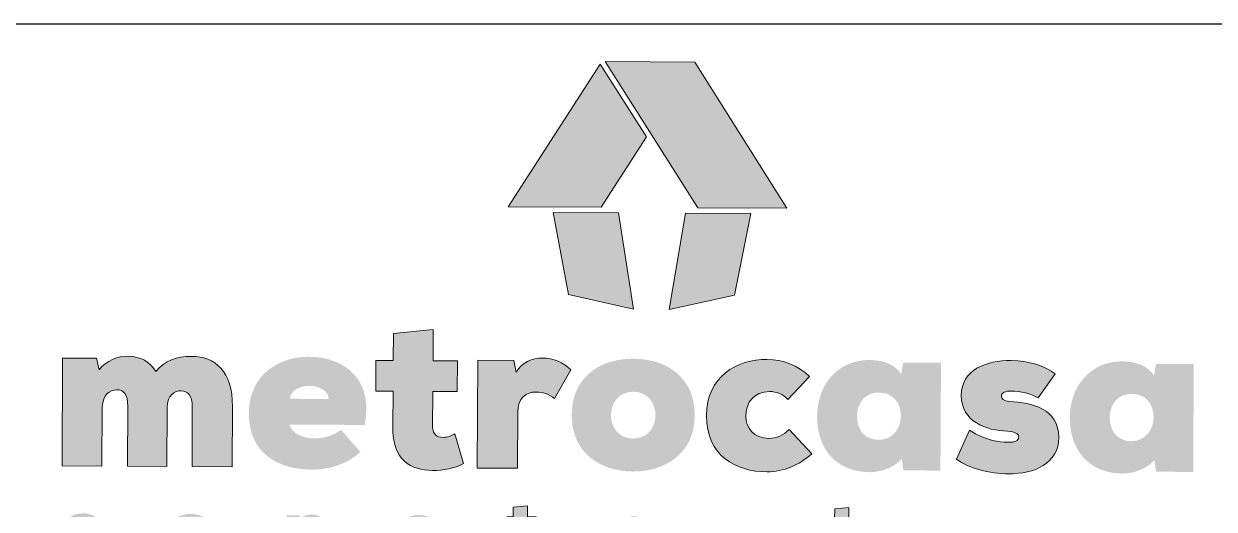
# Model space of a CAD drawing. Extents: x -1.9 to 86.1, y -1.6 to 61.
# Drawn here: x 70.71 to 74.916, y 12.326 to 14.04 of the extents above; entities that cross this region are included whole.
import ezdxf

# ---------------------------------------------------------------- set-up
doc = ezdxf.new("R2010")
doc.units = 0
doc.header["$MEASUREMENT"] = 0
doc.layers.get('0').update_dxf_attribs({"linetype": 'CONTINUOUS'})
doc.layers.add('ARQ_CAR', color=7, linetype='CONTINUOUS')
doc.layers.add('Layer 1', color=7, linetype='CONTINUOUS')

# ---------------------------------------------------------------- blocks, each defined once
blk = doc.blocks.new('METROCASA')
at = {"layer": 'Layer 1', "true_color": 0xed1c24}
h = blk.add_hatch(color=240, dxfattribs=at)
h.dxf.hatch_style = 2
h.paths.add_polyline_path([(-1.287, 0.857), (-1.016, -0.588), (0.134, -0.851), (-0.134, 0.851)])
h.paths.add_polyline_path([(2.844, 0.935), (1.216, 3.515), (-0.367, 3.523), (1.271, 0.943)])
h.paths.add_polyline_path([(-2.081, 0.961), (-0.439, 0.953), (0.362, 2.192), (-0.455, 3.478)])
h.paths.add_polyline_path([(0.766, -0.854), (1.92, -0.603), (2.206, 0.838), (1.054, 0.844)])
h = blk.add_hatch(color=240, dxfattribs=at)
h.dxf.hatch_style = 2
edge = h.paths.add_edge_path()
edge.add_spline(control_points=[(-1.94, -1.963), (-1.94, -1.963), (-1.981, -1.755), (-1.981, -1.755), (-1.981, -1.755), (-2.617, -1.752), (-2.617, -1.752), (-2.617, -1.752), (-2.627, -3.655), (-2.627, -3.655), (-2.627, -3.655), (-1.918, -3.659), (-1.918, -3.659), (-1.918, -3.659), (-1.913, -2.669), (-1.913, -2.669), (-1.912, -2.418), (-1.761, -2.311), (-1.583, -2.312), (-1.464, -2.313), (-1.379, -2.336), (-1.264, -2.429), (-1.264, -2.429), (-0.976, -1.918), (-0.976, -1.918), (-1.099, -1.787), (-1.284, -1.713), (-1.476, -1.712), (-1.661, -1.711), (-1.839, -1.787), (-1.94, -1.963)], knot_values=[0, 0, 0, 0, 1, 1, 1, 2, 2, 2, 3, 3, 3, 4, 4, 4, 5, 5, 5, 6, 6, 6, 7, 7, 7, 8, 8, 8, 9, 9, 9, 10, 10, 10, 10], degree=3, periodic=0)
edge = h.paths.add_edge_path()
edge.add_spline(control_points=[(-5.599, -1.689), (-6.115, -1.687), (-6.66, -1.992), (-6.663, -2.686), (-6.667, -3.379), (-6.16, -3.679), (-5.559, -3.682), (-5.232, -3.684), (-4.919, -3.581), (-4.691, -3.37), (-4.691, -3.37), (-5.035, -2.979), (-5.035, -2.979), (-5.159, -3.071), (-5.317, -3.132), (-5.525, -3.131), (-5.679, -3.13), (-5.899, -3.056), (-5.948, -2.886), (-5.948, -2.886), (-4.619, -2.893), (-4.619, -2.893), (-4.453, -2.143), (-4.924, -1.693), (-5.599, -1.689)], knot_values=[0, 0, 0, 0, 1, 1, 1, 2, 2, 2, 3, 3, 3, 4, 4, 4, 5, 5, 5, 6, 6, 6, 7, 7, 7, 8, 8, 8, 8], degree=3, periodic=0)
edge = h.paths.add_edge_path()
edge.add_spline(control_points=[(-5.942, -2.431), (-5.894, -2.119), (-5.27, -2.134), (-5.252, -2.435), (-5.252, -2.435), (-5.942, -2.431), (-5.942, -2.431)], knot_values=[0, 0, 0, 0, 1, 1, 1, 2, 2, 2, 2], degree=3, periodic=0)
edge = h.paths.add_edge_path()
edge.add_spline(control_points=[(4.864, -1.996), (4.765, -1.841), (4.576, -1.748), (4.307, -1.746), (3.752, -1.743), (3.38, -2.173), (3.377, -2.735), (3.374, -3.29), (3.684, -3.689), (4.242, -3.726), (4.454, -3.739), (4.709, -3.675), (4.872, -3.491), (4.872, -3.491), (4.901, -3.695), (4.901, -3.695), (4.901, -3.695), (5.556, -3.699), (5.556, -3.699), (5.556, -3.699), (5.566, -1.795), (5.566, -1.795), (5.566, -1.795), (4.9, -1.792), (4.9, -1.792), (4.9, -1.792), (4.864, -1.996), (4.864, -1.996)], knot_values=[0, 0, 0, 0, 1, 1, 1, 2, 2, 2, 3, 3, 3, 4, 4, 4, 5, 5, 5, 6, 6, 6, 7, 7, 7, 8, 8, 8, 9, 9, 9, 9], degree=3, periodic=0)
edge = h.paths.add_edge_path()
edge.add_spline(control_points=[(4.461, -3.157), (4.249, -3.156), (4.08, -3.005), (4.082, -2.739), (4.083, -2.473), (4.254, -2.32), (4.465, -2.321), (4.716, -2.323), (4.858, -2.489), (4.856, -2.743), (4.855, -2.967), (4.7, -3.159), (4.461, -3.157)], knot_values=[0, 0, 0, 0, 1, 1, 1, 2, 2, 2, 3, 3, 3, 4, 4, 4, 4], degree=3, periodic=0)
edge = h.paths.add_edge_path()
edge.add_spline(control_points=[(-7.675, -1.682), (-7.937, -1.681), (-8.149, -1.757), (-8.308, -1.952), (-8.404, -1.775), (-8.588, -1.685), (-8.781, -1.68), (-8.977, -1.675), (-9.186, -1.755), (-9.306, -1.92), (-9.306, -1.92), (-9.355, -1.716), (-9.355, -1.716), (-9.355, -1.716), (-9.952, -1.712), (-9.952, -1.712), (-9.952, -1.712), (-9.963, -3.616), (-9.963, -3.616), (-9.963, -3.616), (-9.258, -3.62), (-9.258, -3.62), (-9.258, -3.62), (-9.252, -2.575), (-9.252, -2.575), (-9.247, -2.367), (-9.119, -2.272), (-9, -2.272), (-8.873, -2.273), (-8.8, -2.347), (-8.801, -2.566), (-8.801, -2.566), (-8.807, -3.622), (-8.807, -3.622), (-8.807, -3.622), (-8.109, -3.626), (-8.109, -3.626), (-8.109, -3.626), (-8.104, -2.578), (-8.104, -2.578), (-8.103, -2.37), (-7.975, -2.289), (-7.856, -2.29), (-7.752, -2.291), (-7.66, -2.372), (-7.661, -2.572), (-7.661, -2.572), (-7.666, -3.628), (-7.666, -3.628), (-7.666, -3.628), (-6.957, -3.632), (-6.957, -3.632), (-6.957, -3.632), (-6.952, -2.572), (-6.952, -2.572), (-6.948, -1.94), (-7.263, -1.684), (-7.675, -1.682)], knot_values=[0, 0, 0, 0, 1, 1, 1, 2, 2, 2, 3, 3, 3, 4, 4, 4, 5, 5, 5, 6, 6, 6, 7, 7, 7, 8, 8, 8, 9, 9, 9, 10, 10, 10, 11, 11, 11, 12, 12, 12, 13, 13, 13, 14, 14, 14, 15, 15, 15, 16, 16, 16, 17, 17, 17, 18, 18, 18, 19, 19, 19, 19], degree=3, periodic=0)
edge = h.paths.add_edge_path()
edge.add_spline(control_points=[(-3.229, -3.112), (-3.337, -3.112), (-3.414, -3.061), (-3.417, -2.926), (-3.417, -2.926), (-3.413, -2.302), (-3.413, -2.302), (-3.413, -2.302), (-2.982, -2.305), (-2.982, -2.305), (-2.982, -2.305), (-2.979, -1.761), (-2.979, -1.761), (-2.979, -1.761), (-3.407, -1.759), (-3.407, -1.759), (-3.407, -1.759), (-3.404, -1.208), (-3.404, -1.208), (-3.404, -1.208), (-4.109, -1.281), (-4.109, -1.281), (-4.109, -1.281), (-4.112, -1.755), (-4.112, -1.755), (-4.112, -1.755), (-4.416, -1.754), (-4.416, -1.754), (-4.416, -1.754), (-4.419, -2.297), (-4.419, -2.297), (-4.419, -2.297), (-4.115, -2.299), (-4.115, -2.299), (-4.115, -2.299), (-4.118, -2.923), (-4.118, -2.923), (-4.133, -3.52), (-3.795, -3.695), (-3.417, -3.697), (-3.221, -3.698), (-3.032, -3.664), (-2.869, -3.573), (-2.869, -3.573), (-3.021, -3.048), (-3.021, -3.048), (-3.079, -3.086), (-3.16, -3.113), (-3.229, -3.112)], knot_values=[0, 0, 0, 0, 1, 1, 1, 2, 2, 2, 3, 3, 3, 4, 4, 4, 5, 5, 5, 6, 6, 6, 7, 7, 7, 8, 8, 8, 9, 9, 9, 10, 10, 10, 11, 11, 11, 12, 12, 12, 13, 13, 13, 14, 14, 14, 15, 15, 15, 16, 16, 16, 16], degree=3, periodic=0)
edge = h.paths.add_edge_path()
edge.add_spline(control_points=[(2.527, -3.132), (2.257, -3.13), (2.116, -2.944), (2.117, -2.736), (2.118, -2.497), (2.266, -2.302), (2.535, -2.303), (2.662, -2.304), (2.77, -2.347), (2.862, -2.444), (2.862, -2.444), (3.242, -2.037), (3.242, -2.037), (3.043, -1.836), (2.77, -1.738), (2.496, -1.737), (1.96, -1.734), (1.427, -2.035), (1.423, -2.729), (1.42, -3.442), (1.942, -3.718), (2.497, -3.721), (2.782, -3.722), (3.056, -3.604), (3.285, -3.401), (3.285, -3.401), (2.882, -2.975), (2.882, -2.975), (2.785, -3.079), (2.658, -3.132), (2.527, -3.132)], knot_values=[0, 0, 0, 0, 1, 1, 1, 2, 2, 2, 3, 3, 3, 4, 4, 4, 5, 5, 5, 6, 6, 6, 7, 7, 7, 8, 8, 8, 9, 9, 9, 10, 10, 10, 10], degree=3, periodic=0)
edge = h.paths.add_edge_path()
edge.add_spline(control_points=[(9.365, -1.816), (9.365, -1.816), (9.329, -2.02), (9.329, -2.02), (9.23, -1.865), (9.042, -1.772), (8.772, -1.77), (8.217, -1.767), (7.845, -2.197), (7.842, -2.759), (7.839, -3.314), (8.149, -3.713), (8.708, -3.75), (8.919, -3.763), (9.174, -3.699), (9.337, -3.515), (9.337, -3.515), (9.367, -3.719), (9.367, -3.719), (9.367, -3.719), (10.022, -3.723), (10.022, -3.723), (10.022, -3.723), (10.032, -1.819), (10.032, -1.819), (10.032, -1.819), (9.365, -1.816), (9.365, -1.816)], knot_values=[0, 0, 0, 0, 1, 1, 1, 2, 2, 2, 3, 3, 3, 4, 4, 4, 5, 5, 5, 6, 6, 6, 7, 7, 7, 8, 8, 8, 9, 9, 9, 9], degree=3, periodic=0)
edge = h.paths.add_edge_path()
edge.add_spline(control_points=[(8.926, -3.181), (8.714, -3.18), (8.546, -3.029), (8.547, -2.763), (8.549, -2.497), (8.719, -2.344), (8.931, -2.345), (9.181, -2.346), (9.323, -2.513), (9.322, -2.767), (9.32, -2.991), (9.165, -3.182), (8.926, -3.181)], knot_values=[0, 0, 0, 0, 1, 1, 1, 2, 2, 2, 3, 3, 3, 4, 4, 4, 4], degree=3, periodic=0)
edge = h.paths.add_edge_path()
edge.add_spline(control_points=[(6.776, -2.48), (6.661, -2.476), (6.634, -2.421), (6.634, -2.387), (6.635, -2.317), (6.704, -2.295), (6.804, -2.295), (6.958, -2.292), (7.178, -2.347), (7.281, -2.413), (7.281, -2.413), (7.584, -1.991), (7.584, -1.991), (7.4, -1.851), (7.115, -1.757), (6.807, -1.756), (6.36, -1.753), (5.928, -1.917), (5.925, -2.375), (5.923, -2.838), (6.369, -2.99), (6.739, -3.004), (6.878, -3.016), (6.939, -3.047), (6.939, -3.109), (6.938, -3.171), (6.873, -3.201), (6.745, -3.2), (6.591, -3.192), (6.36, -3.175), (6.072, -2.985), (6.072, -2.985), (5.838, -3.5), (5.838, -3.5), (6.053, -3.659), (6.427, -3.753), (6.758, -3.755), (7.216, -3.758), (7.645, -3.583), (7.648, -3.113), (7.65, -2.608), (7.173, -2.494), (6.776, -2.48)], knot_values=[0, 0, 0, 0, 1, 1, 1, 2, 2, 2, 3, 3, 3, 4, 4, 4, 5, 5, 5, 6, 6, 6, 7, 7, 7, 8, 8, 8, 9, 9, 9, 10, 10, 10, 11, 11, 11, 12, 12, 12, 13, 13, 13, 14, 14, 14, 14], degree=3, periodic=0)
edge = h.paths.add_edge_path()
edge.add_spline(control_points=[(0.134, -1.724), (-0.417, -1.721), (-0.954, -2.011), (-0.958, -2.716), (-0.961, -3.41), (-0.424, -3.713), (0.124, -3.716), (0.659, -3.719), (1.212, -3.421), (1.215, -2.728), (1.219, -2.034), (0.697, -1.727), (0.134, -1.724)], knot_values=[0, 0, 0, 0, 1, 1, 1, 2, 2, 2, 3, 3, 3, 4, 4, 4, 4], degree=3, periodic=0)
edge = h.paths.add_edge_path()
edge.add_spline(control_points=[(0.127, -3.134), (-0.124, -3.133), (-0.265, -2.939), (-0.264, -2.72), (-0.263, -2.5), (-0.119, -2.304), (0.131, -2.306), (0.382, -2.307), (0.523, -2.504), (0.522, -2.724), (0.521, -2.955), (0.366, -3.135), (0.127, -3.134)], knot_values=[0, 0, 0, 0, 1, 1, 1, 2, 2, 2, 3, 3, 3, 4, 4, 4, 4], degree=3, periodic=0)
at = {"layer": 'Layer 1', "true_color": 0x404041}
h = blk.add_hatch(color=250, dxfattribs=at)
h.dxf.hatch_style = 2
edge = h.paths.add_edge_path()
edge.add_spline(control_points=[(-3.665, -4.742), (-3.706, -4.741), (-3.716, -4.722), (-3.716, -4.709), (-3.715, -4.684), (-3.691, -4.676), (-3.655, -4.677), (-3.6, -4.676), (-3.522, -4.695), (-3.485, -4.719), (-3.485, -4.719), (-3.377, -4.568), (-3.377, -4.568), (-3.443, -4.518), (-3.544, -4.485), (-3.654, -4.484), (-3.813, -4.484), (-3.967, -4.542), (-3.968, -4.705), (-3.969, -4.87), (-3.81, -4.924), (-3.678, -4.929), (-3.629, -4.933), (-3.607, -4.945), (-3.607, -4.967), (-3.607, -4.989), (-3.631, -4.999), (-3.676, -4.999), (-3.731, -4.996), (-3.813, -4.99), (-3.916, -4.922), (-3.916, -4.922), (-3.999, -5.106), (-3.999, -5.106), (-3.923, -5.163), (-3.79, -5.196), (-3.671, -5.197), (-3.508, -5.198), (-3.355, -5.135), (-3.354, -4.968), (-3.353, -4.788), (-3.523, -4.747), (-3.665, -4.742)], knot_values=[0, 0, 0, 0, 1, 1, 1, 2, 2, 2, 3, 3, 3, 4, 4, 4, 5, 5, 5, 6, 6, 6, 7, 7, 7, 8, 8, 8, 9, 9, 9, 10, 10, 10, 11, 11, 11, 12, 12, 12, 13, 13, 13, 14, 14, 14, 14], degree=3, periodic=0)
edge = h.paths.add_edge_path()
edge.add_spline(control_points=[(-5.547, -4.474), (-5.618, -4.472), (-5.704, -4.497), (-5.762, -4.564), (-5.762, -4.564), (-5.772, -4.489), (-5.772, -4.489), (-5.772, -4.489), (-5.996, -4.488), (-5.996, -4.488), (-5.996, -4.488), (-6, -5.167), (-6, -5.167), (-6, -5.167), (-5.75, -5.168), (-5.75, -5.168), (-5.75, -5.168), (-5.748, -4.811), (-5.748, -4.811), (-5.747, -4.722), (-5.691, -4.681), (-5.631, -4.681), (-5.584, -4.681), (-5.536, -4.71), (-5.536, -4.794), (-5.536, -4.794), (-5.538, -5.169), (-5.538, -5.169), (-5.538, -5.169), (-5.286, -5.17), (-5.286, -5.17), (-5.286, -5.17), (-5.284, -4.794), (-5.284, -4.794), (-5.282, -4.553), (-5.404, -4.476), (-5.547, -4.474)], knot_values=[0, 0, 0, 0, 1, 1, 1, 2, 2, 2, 3, 3, 3, 4, 4, 4, 5, 5, 5, 6, 6, 6, 7, 7, 7, 8, 8, 8, 9, 9, 9, 10, 10, 10, 11, 11, 11, 12, 12, 12, 12], degree=3, periodic=0)
edge = h.paths.add_edge_path()
edge.add_spline(control_points=[(-7.689, -4.464), (-7.885, -4.463), (-8.077, -4.566), (-8.078, -4.818), (-8.079, -5.065), (-7.888, -5.173), (-7.693, -5.174), (-7.502, -5.175), (-7.305, -5.069), (-7.303, -4.822), (-7.302, -4.575), (-7.488, -4.465), (-7.689, -4.464)], knot_values=[0, 0, 0, 0, 1, 1, 1, 2, 2, 2, 3, 3, 3, 4, 4, 4, 4], degree=3, periodic=0)
edge = h.paths.add_edge_path()
edge.add_spline(control_points=[(-7.691, -4.967), (-7.781, -4.966), (-7.831, -4.897), (-7.831, -4.819), (-7.83, -4.741), (-7.779, -4.671), (-7.69, -4.672), (-7.601, -4.672), (-7.55, -4.742), (-7.551, -4.821), (-7.551, -4.903), (-7.606, -4.967), (-7.691, -4.967)], knot_values=[0, 0, 0, 0, 1, 1, 1, 2, 2, 2, 3, 3, 3, 4, 4, 4, 4], degree=3, periodic=0)
edge = h.paths.add_edge_path()
edge.add_spline(control_points=[(-9.575, -4.951), (-9.671, -4.951), (-9.722, -4.884), (-9.721, -4.81), (-9.721, -4.725), (-9.668, -4.655), (-9.572, -4.656), (-9.527, -4.656), (-9.488, -4.671), (-9.456, -4.706), (-9.456, -4.706), (-9.32, -4.561), (-9.32, -4.561), (-9.391, -4.489), (-9.489, -4.455), (-9.586, -4.454), (-9.777, -4.453), (-9.967, -4.56), (-9.968, -4.808), (-9.97, -5.062), (-9.783, -5.16), (-9.586, -5.161), (-9.484, -5.162), (-9.386, -5.12), (-9.305, -5.047), (-9.305, -5.047), (-9.448, -4.896), (-9.448, -4.896), (-9.483, -4.932), (-9.528, -4.951), (-9.575, -4.951)], knot_values=[0, 0, 0, 0, 1, 1, 1, 2, 2, 2, 3, 3, 3, 4, 4, 4, 5, 5, 5, 6, 6, 6, 7, 7, 7, 8, 8, 8, 9, 9, 9, 10, 10, 10, 10], degree=3, periodic=0)
edge = h.paths.add_edge_path()
edge.add_spline(control_points=[(-1.677, -4.997), (-1.715, -4.997), (-1.743, -4.979), (-1.744, -4.931), (-1.744, -4.931), (-1.743, -4.709), (-1.743, -4.709), (-1.743, -4.709), (-1.589, -4.71), (-1.589, -4.71), (-1.589, -4.71), (-1.588, -4.516), (-1.588, -4.516), (-1.588, -4.516), (-1.74, -4.515), (-1.74, -4.515), (-1.74, -4.515), (-1.739, -4.319), (-1.739, -4.319), (-1.739, -4.319), (-1.991, -4.345), (-1.991, -4.345), (-1.991, -4.345), (-1.992, -4.514), (-1.992, -4.514), (-1.992, -4.514), (-2.1, -4.513), (-2.1, -4.513), (-2.1, -4.513), (-2.101, -4.707), (-2.101, -4.707), (-2.101, -4.707), (-1.993, -4.707), (-1.993, -4.707), (-1.993, -4.707), (-1.994, -4.93), (-1.994, -4.93), (-1.999, -5.143), (-1.878, -5.205), (-1.744, -5.206), (-1.674, -5.206), (-1.607, -5.194), (-1.549, -5.162), (-1.549, -5.162), (-1.603, -4.975), (-1.603, -4.975), (-1.623, -4.988), (-1.652, -4.998), (-1.677, -4.997)], knot_values=[0, 0, 0, 0, 1, 1, 1, 2, 2, 2, 3, 3, 3, 4, 4, 4, 5, 5, 5, 6, 6, 6, 7, 7, 7, 8, 8, 8, 9, 9, 9, 10, 10, 10, 11, 11, 11, 12, 12, 12, 13, 13, 13, 14, 14, 14, 15, 15, 15, 16, 16, 16, 16], degree=3, periodic=0)
edge = h.paths.add_edge_path()
edge.add_spline(control_points=[(9.779, -4.573), (9.779, -4.573), (9.767, -4.645), (9.767, -4.645), (9.731, -4.59), (9.664, -4.557), (9.568, -4.556), (9.37, -4.555), (9.238, -4.708), (9.237, -4.909), (9.236, -5.107), (9.346, -5.249), (9.545, -5.262), (9.621, -5.267), (9.711, -5.244), (9.769, -5.178), (9.769, -5.178), (9.78, -5.251), (9.78, -5.251), (9.78, -5.251), (10.013, -5.252), (10.013, -5.252), (10.013, -5.252), (10.017, -4.574), (10.017, -4.574), (10.017, -4.574), (9.779, -4.573), (9.779, -4.573)], knot_values=[0, 0, 0, 0, 1, 1, 1, 2, 2, 2, 3, 3, 3, 4, 4, 4, 5, 5, 5, 6, 6, 6, 7, 7, 7, 8, 8, 8, 9, 9, 9, 9], degree=3, periodic=0)
edge = h.paths.add_edge_path()
edge.add_spline(control_points=[(9.623, -5.059), (9.548, -5.059), (9.487, -5.005), (9.488, -4.91), (9.488, -4.815), (9.549, -4.761), (9.625, -4.761), (9.714, -4.762), (9.764, -4.821), (9.764, -4.912), (9.764, -4.991), (9.708, -5.06), (9.623, -5.059)], knot_values=[0, 0, 0, 0, 1, 1, 1, 2, 2, 2, 3, 3, 3, 4, 4, 4, 4], degree=3, periodic=0)
edge = h.paths.add_edge_path()
edge.add_spline(control_points=[(7.692, -4.636), (7.692, -4.636), (7.678, -4.561), (7.678, -4.561), (7.678, -4.561), (7.451, -4.56), (7.451, -4.56), (7.451, -4.56), (7.447, -5.238), (7.447, -5.238), (7.447, -5.238), (7.7, -5.24), (7.7, -5.24), (7.7, -5.24), (7.702, -4.887), (7.702, -4.887), (7.702, -4.798), (7.756, -4.76), (7.819, -4.76), (7.862, -4.76), (7.892, -4.769), (7.933, -4.802), (7.933, -4.802), (8.036, -4.62), (8.036, -4.62), (7.992, -4.573), (7.926, -4.546), (7.858, -4.546), (7.792, -4.546), (7.728, -4.573), (7.692, -4.636)], knot_values=[0, 0, 0, 0, 1, 1, 1, 2, 2, 2, 3, 3, 3, 4, 4, 4, 5, 5, 5, 6, 6, 6, 7, 7, 7, 8, 8, 8, 9, 9, 9, 10, 10, 10, 10], degree=3, periodic=0)
edge = h.paths.add_edge_path()
edge.add_spline(control_points=[(5.758, -4.536), (5.562, -4.535), (5.371, -4.638), (5.369, -4.89), (5.368, -5.137), (5.56, -5.245), (5.755, -5.246), (5.945, -5.247), (6.142, -5.141), (6.144, -4.894), (6.145, -4.647), (5.959, -4.537), (5.758, -4.536)], knot_values=[0, 0, 0, 0, 1, 1, 1, 2, 2, 2, 3, 3, 3, 4, 4, 4, 4], degree=3, periodic=0)
edge = h.paths.add_edge_path()
edge.add_spline(control_points=[(5.756, -5.039), (5.666, -5.038), (5.616, -4.969), (5.616, -4.891), (5.617, -4.813), (5.668, -4.743), (5.757, -4.743), (5.847, -4.744), (5.897, -4.814), (5.897, -4.892), (5.896, -4.975), (5.841, -5.039), (5.756, -5.039)], knot_values=[0, 0, 0, 0, 1, 1, 1, 2, 2, 2, 3, 3, 3, 4, 4, 4, 4], degree=3, periodic=0)
edge = h.paths.add_edge_path()
edge.add_spline(control_points=[(4.001, -5.028), (3.963, -5.028), (3.935, -5.01), (3.934, -4.962), (3.934, -4.962), (3.935, -4.739), (3.935, -4.739), (3.935, -4.739), (4.089, -4.74), (4.089, -4.74), (4.089, -4.74), (4.09, -4.546), (4.09, -4.546), (4.09, -4.546), (3.938, -4.546), (3.938, -4.546), (3.938, -4.546), (3.939, -4.349), (3.939, -4.349), (3.939, -4.349), (3.688, -4.375), (3.688, -4.375), (3.688, -4.375), (3.687, -4.544), (3.687, -4.544), (3.687, -4.544), (3.578, -4.544), (3.578, -4.544), (3.578, -4.544), (3.577, -4.737), (3.577, -4.737), (3.577, -4.737), (3.686, -4.738), (3.686, -4.738), (3.686, -4.738), (3.684, -4.96), (3.684, -4.96), (3.679, -5.173), (3.8, -5.235), (3.934, -5.236), (4.004, -5.237), (4.072, -5.225), (4.129, -5.192), (4.129, -5.192), (4.076, -5.005), (4.076, -5.005), (4.055, -5.019), (4.026, -5.028), (4.001, -5.028)], knot_values=[0, 0, 0, 0, 1, 1, 1, 2, 2, 2, 3, 3, 3, 4, 4, 4, 5, 5, 5, 6, 6, 6, 7, 7, 7, 8, 8, 8, 9, 9, 9, 10, 10, 10, 11, 11, 11, 12, 12, 12, 13, 13, 13, 14, 14, 14, 15, 15, 15, 16, 16, 16, 16], degree=3, periodic=0)
edge = h.paths.add_edge_path()
edge.add_spline(control_points=[(2.032, -4.892), (2.031, -4.982), (1.975, -5.018), (1.914, -5.018), (1.868, -5.018), (1.82, -4.989), (1.82, -4.905), (1.82, -4.905), (1.822, -4.53), (1.822, -4.53), (1.822, -4.53), (1.57, -4.529), (1.57, -4.529), (1.57, -4.529), (1.568, -4.905), (1.568, -4.905), (1.566, -5.147), (1.688, -5.223), (1.831, -5.225), (1.902, -5.227), (1.988, -5.202), (2.046, -5.135), (2.046, -5.135), (2.056, -5.21), (2.056, -5.21), (2.056, -5.21), (2.28, -5.211), (2.28, -5.211), (2.28, -5.211), (2.284, -4.533), (2.284, -4.533), (2.284, -4.533), (2.034, -4.531), (2.034, -4.531), (2.034, -4.531), (2.032, -4.892), (2.032, -4.892)], knot_values=[0, 0, 0, 0, 1, 1, 1, 2, 2, 2, 3, 3, 3, 4, 4, 4, 5, 5, 5, 6, 6, 6, 7, 7, 7, 8, 8, 8, 9, 9, 9, 10, 10, 10, 11, 11, 11, 12, 12, 12, 12], degree=3, periodic=0)
edge = h.paths.add_edge_path()
edge.add_spline(control_points=[(-0.023, -4.594), (-0.023, -4.594), (-0.038, -4.52), (-0.038, -4.52), (-0.038, -4.52), (-0.264, -4.519), (-0.264, -4.519), (-0.264, -4.519), (-0.268, -5.197), (-0.268, -5.197), (-0.268, -5.197), (-0.015, -5.199), (-0.015, -5.199), (-0.015, -5.199), (-0.014, -4.846), (-0.014, -4.846), (-0.013, -4.756), (0.041, -4.718), (0.104, -4.719), (0.146, -4.719), (0.177, -4.727), (0.218, -4.76), (0.218, -4.76), (0.32, -4.578), (0.32, -4.578), (0.276, -4.531), (0.211, -4.505), (0.142, -4.505), (0.076, -4.504), (0.013, -4.531), (-0.023, -4.594)], knot_values=[0, 0, 0, 0, 1, 1, 1, 2, 2, 2, 3, 3, 3, 4, 4, 4, 5, 5, 5, 6, 6, 6, 7, 7, 7, 8, 8, 8, 9, 9, 9, 10, 10, 10, 10], degree=3, periodic=0)
at = {"layer": 'Layer 1', "lineweight": 0}
for points in [[(-2.081, 0.961), (-0.439, 0.953), (0.362, 2.192), (-0.455, 3.478), (-2.081, 0.961)], [(2.844, 0.935), (1.216, 3.515), (-0.367, 3.523), (1.271, 0.943), (2.844, 0.935)], [(-1.287, 0.857), (-1.016, -0.588), (0.134, -0.851), (-0.134, 0.851), (-1.287, 0.857)], [(0.766, -0.854), (1.92, -0.603), (2.206, 0.838), (1.054, 0.844), (0.766, -0.854)]]:
    blk.add_lwpolyline(points, dxfattribs=at)
for points, knots in [([(-3.229, -3.112), (-3.337, -3.112), (-3.414, -3.061), (-3.417, -2.926), (-3.417, -2.926), (-3.413, -2.302), (-3.413, -2.302), (-3.413, -2.302), (-2.982, -2.305), (-2.982, -2.305), (-2.982, -2.305), (-2.979, -1.761), (-2.979, -1.761), (-2.979, -1.761), (-3.407, -1.759), (-3.407, -1.759), (-3.407, -1.759), (-3.404, -1.208), (-3.404, -1.208), (-3.404, -1.208), (-4.109, -1.281), (-4.109, -1.281), (-4.109, -1.281), (-4.112, -1.755), (-4.112, -1.755), (-4.112, -1.755), (-4.416, -1.754), (-4.416, -1.754), (-4.416, -1.754), (-4.419, -2.297), (-4.419, -2.297), (-4.419, -2.297), (-4.115, -2.299), (-4.115, -2.299), (-4.115, -2.299), (-4.118, -2.923), (-4.118, -2.923), (-4.133, -3.52), (-3.795, -3.695), (-3.417, -3.697), (-3.221, -3.698), (-3.032, -3.664), (-2.869, -3.573), (-2.869, -3.573), (-3.021, -3.048), (-3.021, -3.048), (-3.079, -3.086), (-3.16, -3.113), (-3.229, -3.112)], [0, 0, 0, 0, 1, 1, 1, 2, 2, 2, 3, 3, 3, 4, 4, 4, 5, 5, 5, 6, 6, 6, 7, 7, 7, 8, 8, 8, 9, 9, 9, 10, 10, 10, 11, 11, 11, 12, 12, 12, 13, 13, 13, 14, 14, 14, 15, 15, 15, 16, 16, 16, 16]), ([(-7.675, -1.682), (-7.937, -1.681), (-8.149, -1.757), (-8.308, -1.952), (-8.404, -1.775), (-8.588, -1.685), (-8.781, -1.68), (-8.977, -1.675), (-9.186, -1.755), (-9.306, -1.92), (-9.306, -1.92), (-9.355, -1.716), (-9.355, -1.716), (-9.355, -1.716), (-9.952, -1.712), (-9.952, -1.712), (-9.952, -1.712), (-9.963, -3.616), (-9.963, -3.616), (-9.963, -3.616), (-9.258, -3.62), (-9.258, -3.62), (-9.258, -3.62), (-9.252, -2.575), (-9.252, -2.575), (-9.247, -2.367), (-9.119, -2.272), (-9, -2.272), (-8.873, -2.273), (-8.8, -2.347), (-8.801, -2.566), (-8.801, -2.566), (-8.807, -3.622), (-8.807, -3.622), (-8.807, -3.622), (-8.109, -3.626), (-8.109, -3.626), (-8.109, -3.626), (-8.104, -2.578), (-8.104, -2.578), (-8.103, -2.37), (-7.975, -2.289), (-7.856, -2.29), (-7.752, -2.291), (-7.66, -2.372), (-7.661, -2.572), (-7.661, -2.572), (-7.666, -3.628), (-7.666, -3.628), (-7.666, -3.628), (-6.957, -3.632), (-6.957, -3.632), (-6.957, -3.632), (-6.952, -2.572), (-6.952, -2.572), (-6.948, -1.94), (-7.263, -1.684), (-7.675, -1.682)], [0, 0, 0, 0, 1, 1, 1, 2, 2, 2, 3, 3, 3, 4, 4, 4, 5, 5, 5, 6, 6, 6, 7, 7, 7, 8, 8, 8, 9, 9, 9, 10, 10, 10, 11, 11, 11, 12, 12, 12, 13, 13, 13, 14, 14, 14, 15, 15, 15, 16, 16, 16, 17, 17, 17, 18, 18, 18, 19, 19, 19, 19]), ([(-1.94, -1.963), (-1.94, -1.963), (-1.981, -1.755), (-1.981, -1.755), (-1.981, -1.755), (-2.617, -1.752), (-2.617, -1.752), (-2.617, -1.752), (-2.627, -3.655), (-2.627, -3.655), (-2.627, -3.655), (-1.918, -3.659), (-1.918, -3.659), (-1.918, -3.659), (-1.913, -2.669), (-1.913, -2.669), (-1.912, -2.418), (-1.761, -2.311), (-1.583, -2.312), (-1.464, -2.313), (-1.379, -2.336), (-1.264, -2.429), (-1.264, -2.429), (-0.976, -1.918), (-0.976, -1.918), (-1.099, -1.787), (-1.284, -1.713), (-1.476, -1.712), (-1.661, -1.711), (-1.839, -1.787), (-1.94, -1.963)], [0, 0, 0, 0, 1, 1, 1, 2, 2, 2, 3, 3, 3, 4, 4, 4, 5, 5, 5, 6, 6, 6, 7, 7, 7, 8, 8, 8, 9, 9, 9, 10, 10, 10, 10]), ([(2.527, -3.132), (2.257, -3.13), (2.116, -2.944), (2.117, -2.736), (2.118, -2.497), (2.266, -2.302), (2.535, -2.303), (2.662, -2.304), (2.77, -2.347), (2.862, -2.444), (2.862, -2.444), (3.242, -2.037), (3.242, -2.037), (3.043, -1.836), (2.77, -1.738), (2.496, -1.737), (1.96, -1.734), (1.427, -2.035), (1.423, -2.729), (1.42, -3.442), (1.942, -3.718), (2.497, -3.721), (2.782, -3.722), (3.056, -3.604), (3.285, -3.401), (3.285, -3.401), (2.882, -2.975), (2.882, -2.975), (2.785, -3.079), (2.658, -3.132), (2.527, -3.132)], [0, 0, 0, 0, 1, 1, 1, 2, 2, 2, 3, 3, 3, 4, 4, 4, 5, 5, 5, 6, 6, 6, 7, 7, 7, 8, 8, 8, 9, 9, 9, 10, 10, 10, 10]), ([(6.776, -2.48), (6.661, -2.476), (6.634, -2.421), (6.634, -2.387), (6.635, -2.317), (6.704, -2.295), (6.804, -2.295), (6.958, -2.292), (7.178, -2.347), (7.281, -2.413), (7.281, -2.413), (7.584, -1.991), (7.584, -1.991), (7.4, -1.851), (7.115, -1.757), (6.807, -1.756), (6.36, -1.753), (5.928, -1.917), (5.925, -2.375), (5.923, -2.838), (6.369, -2.99), (6.739, -3.004), (6.878, -3.016), (6.939, -3.047), (6.939, -3.109), (6.938, -3.171), (6.873, -3.201), (6.745, -3.2), (6.591, -3.192), (6.36, -3.175), (6.072, -2.985), (6.072, -2.985), (5.838, -3.5), (5.838, -3.5), (6.053, -3.659), (6.427, -3.753), (6.758, -3.755), (7.216, -3.758), (7.645, -3.583), (7.648, -3.113), (7.65, -2.608), (7.173, -2.494), (6.776, -2.48)], [0, 0, 0, 0, 1, 1, 1, 2, 2, 2, 3, 3, 3, 4, 4, 4, 5, 5, 5, 6, 6, 6, 7, 7, 7, 8, 8, 8, 9, 9, 9, 10, 10, 10, 11, 11, 11, 12, 12, 12, 13, 13, 13, 14, 14, 14, 14]), ([(-1.677, -4.997), (-1.715, -4.997), (-1.743, -4.979), (-1.744, -4.931), (-1.744, -4.931), (-1.743, -4.709), (-1.743, -4.709), (-1.743, -4.709), (-1.589, -4.71), (-1.589, -4.71), (-1.589, -4.71), (-1.588, -4.516), (-1.588, -4.516), (-1.588, -4.516), (-1.74, -4.515), (-1.74, -4.515), (-1.74, -4.515), (-1.739, -4.319), (-1.739, -4.319), (-1.739, -4.319), (-1.991, -4.345), (-1.991, -4.345), (-1.991, -4.345), (-1.992, -4.514), (-1.992, -4.514), (-1.992, -4.514), (-2.1, -4.513), (-2.1, -4.513), (-2.1, -4.513), (-2.101, -4.707), (-2.101, -4.707), (-2.101, -4.707), (-1.993, -4.707), (-1.993, -4.707), (-1.993, -4.707), (-1.994, -4.93), (-1.994, -4.93), (-1.999, -5.143), (-1.878, -5.205), (-1.744, -5.206), (-1.674, -5.206), (-1.607, -5.194), (-1.549, -5.162), (-1.549, -5.162), (-1.603, -4.975), (-1.603, -4.975), (-1.623, -4.988), (-1.652, -4.998), (-1.677, -4.997)], [0, 0, 0, 0, 1, 1, 1, 2, 2, 2, 3, 3, 3, 4, 4, 4, 5, 5, 5, 6, 6, 6, 7, 7, 7, 8, 8, 8, 9, 9, 9, 10, 10, 10, 11, 11, 11, 12, 12, 12, 13, 13, 13, 14, 14, 14, 15, 15, 15, 16, 16, 16, 16]), ([(4.001, -5.028), (3.963, -5.028), (3.935, -5.01), (3.934, -4.962), (3.934, -4.962), (3.935, -4.739), (3.935, -4.739), (3.935, -4.739), (4.089, -4.74), (4.089, -4.74), (4.089, -4.74), (4.09, -4.546), (4.09, -4.546), (4.09, -4.546), (3.938, -4.546), (3.938, -4.546), (3.938, -4.546), (3.939, -4.349), (3.939, -4.349), (3.939, -4.349), (3.688, -4.375), (3.688, -4.375), (3.688, -4.375), (3.687, -4.544), (3.687, -4.544), (3.687, -4.544), (3.578, -4.544), (3.578, -4.544), (3.578, -4.544), (3.577, -4.737), (3.577, -4.737), (3.577, -4.737), (3.686, -4.738), (3.686, -4.738), (3.686, -4.738), (3.684, -4.96), (3.684, -4.96), (3.679, -5.173), (3.8, -5.235), (3.934, -5.236), (4.004, -5.237), (4.072, -5.225), (4.129, -5.192), (4.129, -5.192), (4.076, -5.005), (4.076, -5.005), (4.055, -5.019), (4.026, -5.028), (4.001, -5.028)], [0, 0, 0, 0, 1, 1, 1, 2, 2, 2, 3, 3, 3, 4, 4, 4, 5, 5, 5, 6, 6, 6, 7, 7, 7, 8, 8, 8, 9, 9, 9, 10, 10, 10, 11, 11, 11, 12, 12, 12, 13, 13, 13, 14, 14, 14, 15, 15, 15, 16, 16, 16, 16])]:
    blk.add_open_spline(points, degree=3, knots=knots, dxfattribs=at)

msp = doc.modelspace()

# ---------------------------------------------------------------- linework, layer by layer
at = {"layer": 'ARQ_CAR', "color": 5}
msp.add_lwpolyline([(64.5602, 2.04), (64.5602, 14.04), (82.0602, 14.04), (82.0602, 2.04)], close=True, dxfattribs=at)

# ---------------------------------------------------------------- block references
at = {"xscale": 0.2000000000000001, "yscale": 0.2000000000000001, "zscale": 0.2000000000000001}
msp.add_blockref('METROCASA', (72.8372, 13.2021), dxfattribs=at)

doc.saveas('drawing.dxf')
